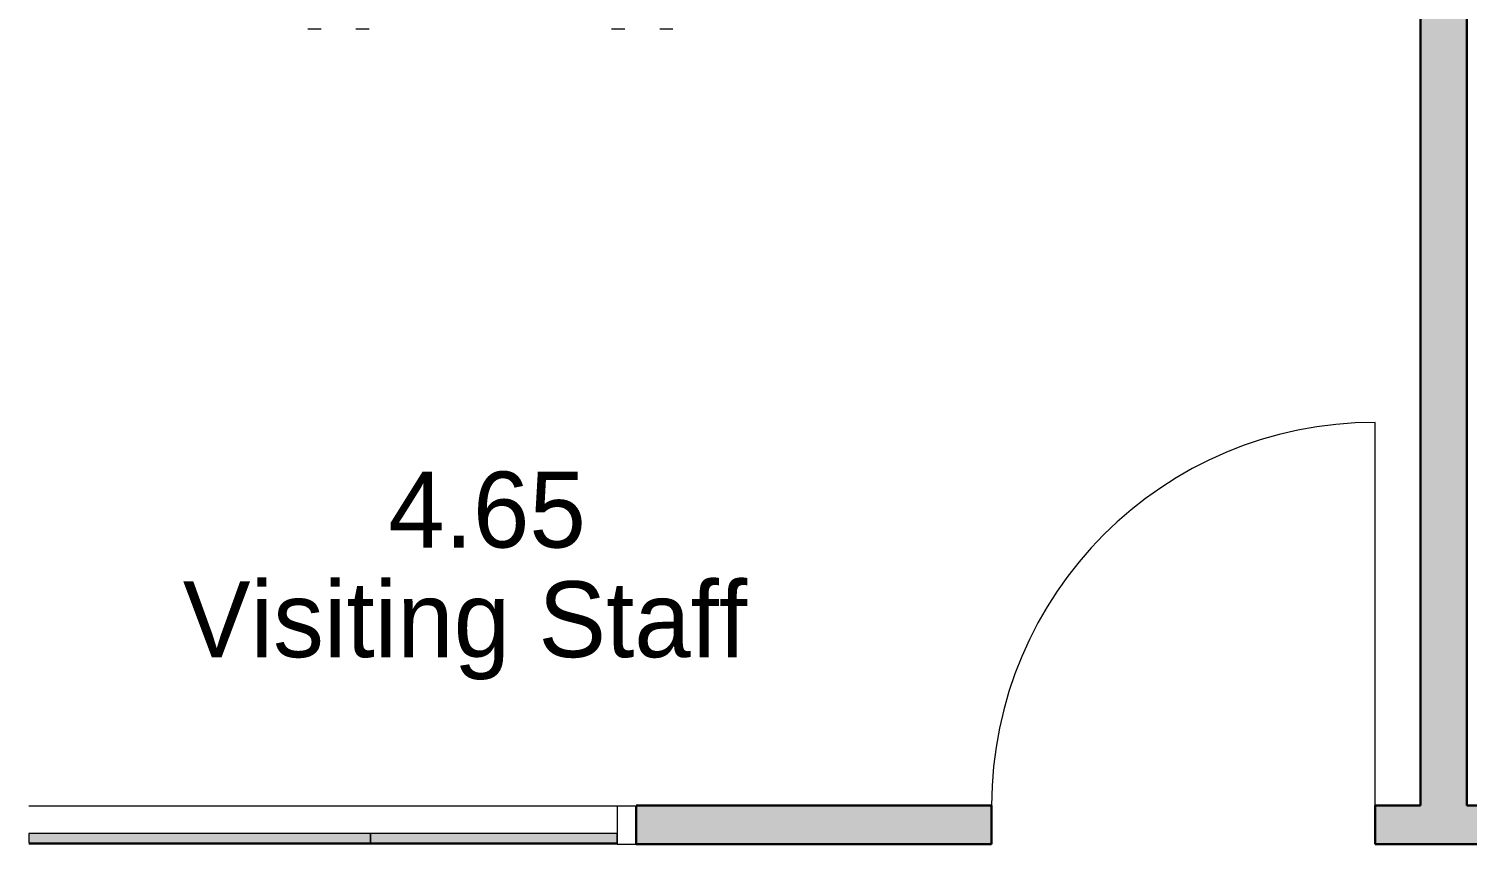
# Model space of a CAD drawing. Header units: millimetres. Extents: x 79795 to 317870, y -36033 to 97293.
# Drawn here: x 170088 to 173877, y 15107 to 17257 of the extents above; entities that cross this region are included whole.
import ezdxf

# ---------------------------------------------------------------- set-up
doc = ezdxf.new("R2010")
doc.units = ezdxf.units.MM
doc.header["$MEASUREMENT"] = 0
for name, color, linetype, lineweight in [('A-AREA-IDEN', 7, 'CONTINUOUS', 9), ('CSM-STL-XX-ZZ-M3-A-XXXX-00001_detached _19_04_21__rvt-1-Level 4$0$A-DOOR', 4, 'CONTINUOUS', 9), ('CSM-STL-XX-ZZ-M3-A-XXXX-00001_detached _19_04_21__rvt-1-Level 4$0$A-GLAZ-CURT', 7, 'CONTINUOUS', 9), ('CSM-STL-XX-ZZ-M3-A-XXXX-00001_detached _19_04_21__rvt-1-Level 4$0$A-GLAZ-CWMG', 7, 'CONTINUOUS', 9), ('CSM-STL-XX-ZZ-M3-A-XXXX-00001_detached _19_04_21__rvt-1-Level 4$0$A-WALL', 7, 'CONTINUOUS', 9), ('CSM-STL-XX-ZZ-M3-A-XXXX-00001_detached _19_04_21__rvt-1-Level 4$0$A-WALL-PATT', 7, 'CONTINUOUS', 9), ('CSM-STL-XX-ZZ-M3-A-XXXX-00001_detached _19_04_21__rvt-1-Level 4$0$I-WALL', 7, 'CONTINUOUS', 9), ('I-FURN', 8, 'CONTINUOUS', 9)]:
    doc.layers.add(name, color=color, linetype=linetype, lineweight=lineweight)
doc.styles.add('Century Gothic', font='GOTHIC.TTF', dxfattribs={"height": 200})

msp = doc.modelspace()

# ---------------------------------------------------------------- hatches: boundary and pattern name
at = {"layer": 'CSM-STL-XX-ZZ-M3-A-XXXX-00001_detached _19_04_21__rvt-1-Level 4$0$A-GLAZ-CURT'}
for points in [[(170988.1, 15110.8), (170988.1, 15135.8), (170088.1, 15135.8), (170088.1, 15110.8)], [(171638.1, 15110.8), (171638.1, 15135.8), (170988.1, 15135.8), (170988.1, 15110.8)]]:
    msp.add_hatch(color=256, dxfattribs=at).paths.add_polyline_path(points, flags=0)
at = {"layer": 'CSM-STL-XX-ZZ-M3-A-XXXX-00001_detached _19_04_21__rvt-1-Level 4$0$A-WALL-PATT'}
h = msp.add_hatch(color=256, dxfattribs=at)
h.paths.add_polyline_path([(173876.1, 15107.3), (173876.1, 19648.8), (173754.1, 19648.8), (173754.1, 15107.3)], flags=0)
h.paths.add_polyline_path([(173876.1, 20658.8), (173876.1, 21661.8), (173754.1, 21661.8), (173754.1, 20658.8)], flags=0)
h = msp.add_hatch(color=256, dxfattribs=at)
h.paths.add_polyline_path([(173634.6, 15107.3), (173754.1, 15107.3), (173754.1, 15209.3), (173634.6, 15209.3)], flags=0)
h.paths.add_polyline_path([(172624.6, 15107.3), (172624.6, 15209.3), (171688.1, 15209.3), (171688.1, 15107.3), (172340.6, 15107.3)], flags=0)
h = msp.add_hatch(color=256, dxfattribs=at)
h.paths.add_polyline_path([(175213.5, 15107.3), (175213.5, 15209.3), (175004.1, 15209.3), (175004.1, 15107.3)], flags=0)
h.paths.add_polyline_path([(173994.1, 15107.3), (173994.1, 15209.3), (173876.1, 15209.3), (173876.1, 15107.3)], flags=0)

# ---------------------------------------------------------------- linework, layer by layer
at = {"layer": 'CSM-STL-XX-ZZ-M3-A-XXXX-00001_detached _19_04_21__rvt-1-Level 4$0$A-DOOR'}
msp.add_line((173634.6, 15209.3), (173634.6, 16219.3), dxfattribs=at)
msp.add_arc((173634.6, 15209.3), 1010, 90, 180, dxfattribs=at)
at = {"layer": 'CSM-STL-XX-ZZ-M3-A-XXXX-00001_detached _19_04_21__rvt-1-Level 4$0$A-GLAZ-CURT', "lineweight": 20}
for p, q in [((170988.1, 15135.8), (170088.1, 15135.8)), ((170088.1, 15135.8), (170088.1, 15110.8)), ((170988.1, 15110.8), (170988.1, 15135.8)), ((171638.1, 15135.8), (170988.1, 15135.8)), ((170988.1, 15135.8), (170988.1, 15110.8)), ((171638.1, 15110.8), (171638.1, 15135.8)), ((170088.1, 15110.8), (170988.1, 15110.8)), ((170988.1, 15110.8), (171638.1, 15110.8))]:
    msp.add_line(p, q, dxfattribs=at)
at = {"layer": 'CSM-STL-XX-ZZ-M3-A-XXXX-00001_detached _19_04_21__rvt-1-Level 4$0$A-GLAZ-CWMG'}
for p, q in [((170988.1, 15207.3), (170088.1, 15207.3)), ((171638.1, 15207.3), (170988.1, 15207.3)), ((170988.1, 15107.3), (170088.1, 15107.3)), ((171638.1, 15107.3), (170988.1, 15107.3))]:
    msp.add_line(p, q, dxfattribs=at)
at = {"layer": 'CSM-STL-XX-ZZ-M3-A-XXXX-00001_detached _19_04_21__rvt-1-Level 4$0$A-GLAZ-CWMG', "lineweight": 20, "extrusion": (0, 0, -1)}
for p, q in [((171688.1, 15207.3), (171638.1, 15207.3)), ((171638.1, 15207.3), (171638.1, 15107.3)), ((171688.1, 15107.3), (171688.1, 15207.3)), ((171638.1, 15107.3), (171688.1, 15107.3))]:
    msp.add_line(p, q, dxfattribs=at)
at = {"layer": 'CSM-STL-XX-ZZ-M3-A-XXXX-00001_detached _19_04_21__rvt-1-Level 4$0$A-WALL', "lineweight": 30}
for p, q in [((173876.1, 15209.3), (173876.1, 19648.8)), ((173754.1, 19407.3), (173754.1, 15209.3)), ((173754.1, 15107.3), (173876.1, 15107.3))]:
    msp.add_line(p, q, dxfattribs=at)
at = {"layer": 'CSM-STL-XX-ZZ-M3-A-XXXX-00001_detached _19_04_21__rvt-1-Level 4$0$I-WALL', "lineweight": 30}
for p, q in [((172624.6, 15209.3), (171688.1, 15209.3)), ((171688.1, 15209.3), (171688.1, 15107.3)), ((172624.6, 15107.3), (172624.6, 15209.3)), ((173754.1, 15209.3), (173634.6, 15209.3)), ((173634.6, 15209.3), (173634.6, 15107.3)), ((173994.1, 15209.3), (173876.1, 15209.3)), ((171688.1, 15107.3), (172624.6, 15107.3)), ((173634.6, 15107.3), (173754.1, 15107.3)), ((173876.1, 15107.3), (173994.1, 15107.3))]:
    msp.add_line(p, q, dxfattribs=at)
at = {"layer": 'I-FURN'}
for p, q in [((170823.1, 17256.7), (170858.1, 17256.7)), ((170823.1, 17256.7), (170858.1, 17256.7)), ((170950.1, 17256.7), (170985.1, 17256.7)), ((170950.1, 17256.7), (170985.1, 17256.7)), ((171623.1, 17256.7), (171658.1, 17256.7)), ((171623.1, 17256.7), (171658.1, 17256.7)), ((171750.1, 17256.7), (171785.1, 17256.7)), ((171750.1, 17256.7), (171785.1, 17256.7))]:
    msp.add_line(p, q, dxfattribs=at)

# ---------------------------------------------------------------- texts
at = {"layer": 'A-AREA-IDEN', "style": 'Century Gothic'}
for s, p in [('4.65', (171035.1, 15889.4)), ('Visiting Staff', (170494, 15600.4))]:
    msp.add_text(s, height=200, dxfattribs=at).set_placement(p)

doc.saveas('drawing.dxf')
